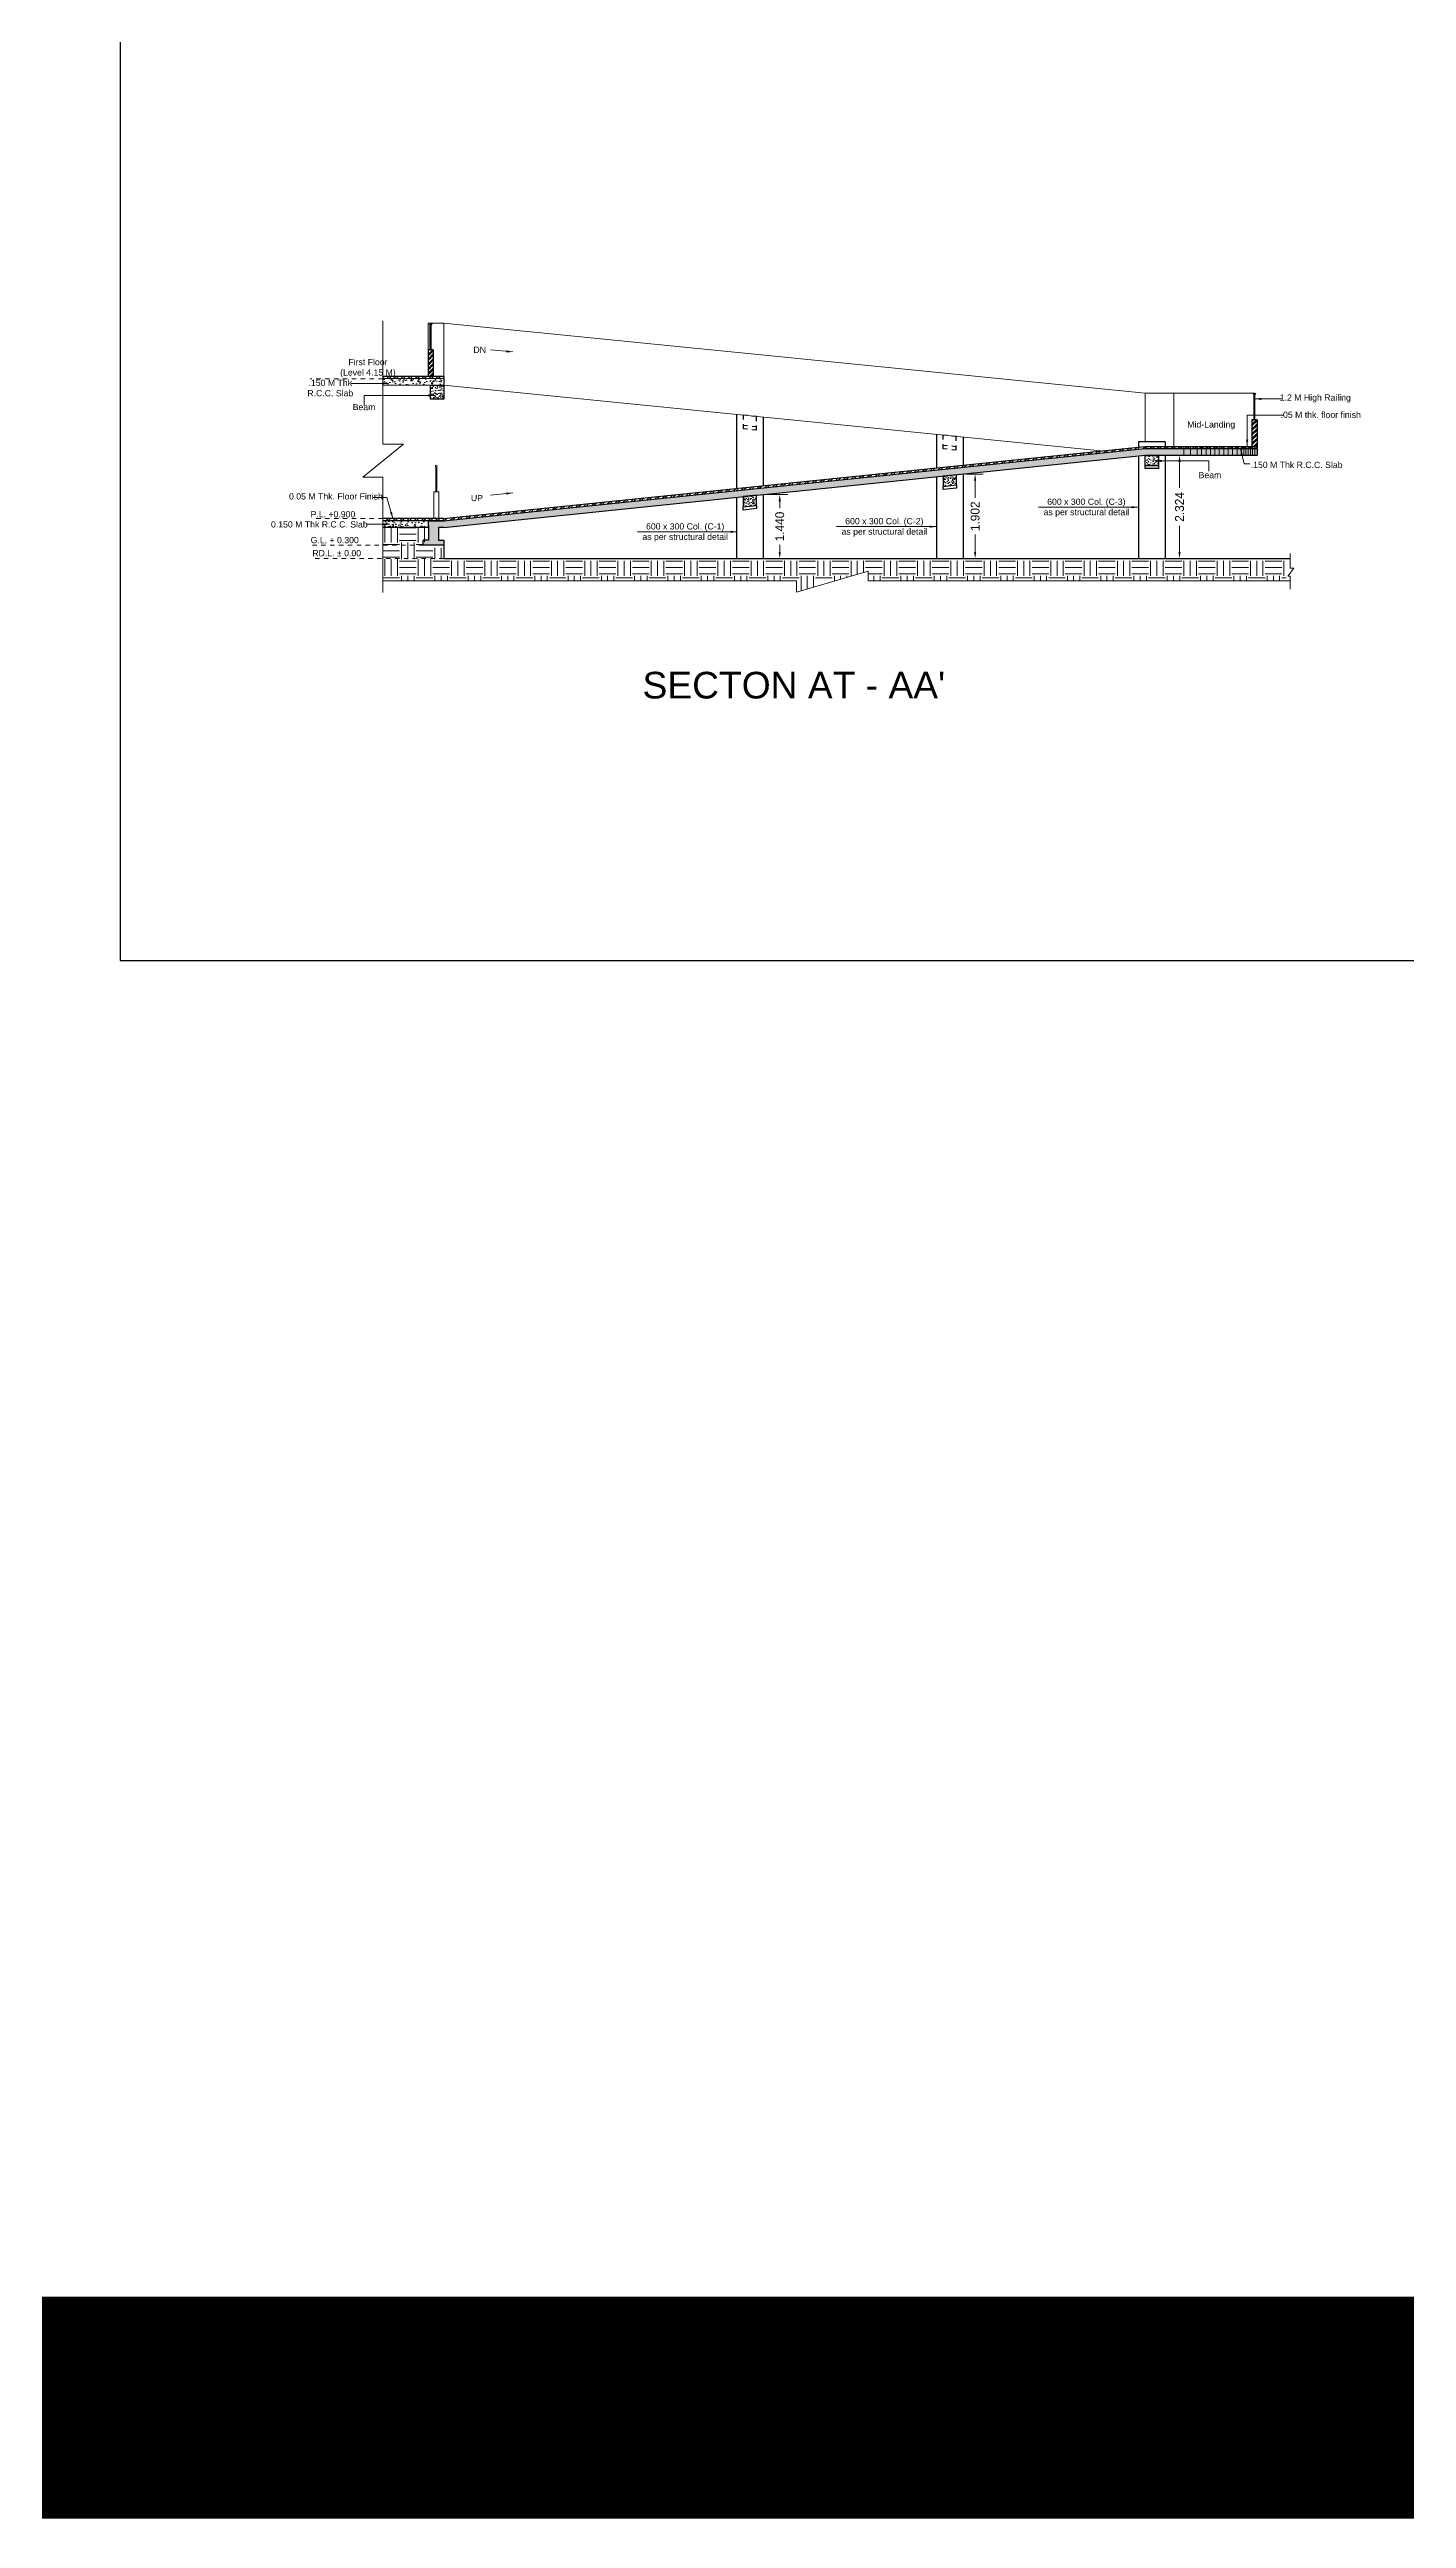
# Model space of a CAD drawing. Header units: millimetres. Extents: x 3614 to 12428, y -844 to 6844.
# Drawn here: x 5750.1 to 5780.7, y -843.9 to -788.3 of the extents above; entities that cross this region are included whole.
import ezdxf

# ---------------------------------------------------------------- set-up
doc = ezdxf.new("R2010")
doc.units = ezdxf.units.MM
doc.header["$LTSCALE"] = 40
doc.header["$MEASUREMENT"] = 0
doc.header["$PDMODE"] = 32
doc.header["$PDSIZE"] = 0.02
doc.linetypes.add('DASHDOT', pattern=[1, 0.5, -0.25, 0, -0.25])
doc.linetypes.add('DASHED', pattern=[0.75, 0.5, -0.25])
doc.layers.get('Defpoints').update_dxf_attribs({"linetype": 'CONTINUOUS', "lineweight": 20})
for name, color, linetype, lineweight in [('Beam', 254, 'CONTINUOUS', 25), ('Column', 252, 'CONTINUOUS', 30), ('Dim', 220, 'CONTINUOUS', 15), ('flooing', 92, 'CONTINUOUS', 20), ('GRID', 134, 'DASHDOT', 13), ('Hatch', 42, 'CONTINUOUS', 15), ('Railing', 23, 'CONTINUOUS', 18), ('slab', 7, 'CONTINUOUS', 30), ('TEXT', 7, 'CONTINUOUS', 20), ('Wall', 7, 'CONTINUOUS', 30), ('Window-Wall', 7, 'CONTINUOUS', 18)]:
    doc.layers.add(name, color=color, linetype=linetype, lineweight=lineweight)
doc.styles.add('DIM', font='arial.ttf')
doc.styles.add('dim-stylus bt', font='arial.ttf')
doc.styles.add('Tabrej', font='GOTHIC.TTF')
doc.dimstyles.new('DIMEN', dxfattribs={"dimtxt": 0.2, "dimasz": 0.25, "dimexe": 0.18, "dimexo": 0.0625, "dimgap": 0.09, "dimtad": 0, "dimdec": 3, "dimzin": 0, "dimdsep": 46, "dimtxsty": 'Tabrej', "dimcen": 0, "dimclrd": 256, "dimclre": 256, "dimclrt": 7, "dimadec": 0, "dimazin": 0, "dimtfac": 1, "dimtdec": 3, "dimtofl": 0, "dimtmove": 0, "dimatfit": 1, "dimfxl": 0, "dimtolj": 1, "dimtzin": 0, "dimlwd": -1, "dimlwe": -1, "dimarcsym": 0})
pattern_1 = [(50, (2647.39297, -1714.0155), (0.1434520365, -0.012550427), [0.015, -0.165]), (355, (2647.39297, -1714.0155), (-0.027750267, 0.150438427), [0.012, -0.132]), (100.4514445, (2647.40492, -1714.01655), (0.1157017693, 0.137887998), [0.0127480384, -0.1402284224]), (46.1842, (2647.39297, -1713.9755), (0.213448266, -0.033103856), [0.0225, -0.2475]), (96.6356355, (2647.41076, -1713.97826), (0.186932389, 0.19482372), [0.019122068, -0.210342752]), (351.184164, (2647.39297, -1713.9755), (0.186932389, 0.19482372), [0.018, -0.198]), (21, (2647.41297, -1713.9855), (0.1193814104, -0.080523778), [0.015, -0.165]), (326, (2647.41297, -1713.9855), (0.0486630664, 0.145030009), [0.012, -0.132]), (71.4514447, (2647.42292, -1713.99221), (0.1680444753, 0.0645062306), [0.012748038, -0.1402284224]), (37.5, (2647.39297, -1714.0155), (0.0024319711, 0.0665787708), [0, -0.1304, 0, -0.134, 0, -0.1325]), (7.5, (2647.39297, -1714.0155), (0.0526139075, 0.0788823424), [0, -0.0764, 0, -0.1274, 0, -0.0505]), (327.5, (2647.34837, -1714.0155), (0.1067644872, -0.00451097435), [0, -0.05, 0, -0.156, 0, -0.207]), (317.5, (2647.32837, -1714.0155), (0.116637234, 0.0200209965), [0, -0.065, 0, -0.1036, 0, -0.147])]
pattern_2 = [(50, (2647.39297, -1714.0155), (0.215178055, -0.0188256405), [0.0225, -0.2475]), (355, (2647.39297, -1714.0155), (-0.0416254, 0.22565764), [0.018, -0.198]), (100.4514445, (2647.4109, -1714.01707), (0.173552654, 0.206831997), [0.019122058, -0.210342634]), (46.1842, (2647.39297, -1713.9555), (0.3201724, -0.049655784), [0.03375, -0.37125]), (96.635635, (2647.41965, -1713.95964), (0.280398584, 0.29223558), [0.028683103, -0.315514128]), (351.184164, (2647.39297, -1713.9555), (0.280398584, 0.29223558), [0.027, -0.297]), (21, (2647.42297, -1713.9705), (0.179072116, -0.120785667), [0.0225, -0.2475]), (326, (2647.42297, -1713.9705), (0.0729946, 0.217545014), [0.018, -0.198]), (71.451445, (2647.4379, -1713.98057), (0.252066713, 0.096759346), [0.019122057, -0.210342634]), (37.5, (2647.39297, -1714.0155), (0.0036479566, 0.0998681561), [0, -0.1956, 0, -0.201, 0, -0.19875]), (7.5, (2647.39297, -1714.0155), (0.0789208612, 0.1183235136), [0, -0.1146, 0, -0.1911, 0, -0.07575]), (327.5, (2647.32607, -1714.0155), (0.1601467309, -0.0067664615), [0, -0.075, 0, -0.234, 0, -0.3105]), (317.5, (2647.29607, -1714.0155), (0.174955851, 0.030031495), [0, -0.0975, 0, -0.1554, 0, -0.2205])]
pattern_3 = [(45, (2647.39297, -1714.0155), (-0.079549513, 0.079549513), []), (45, (2647.446, -1714.0155), (-0.079549513, 0.079549513), [])]

# ---------------------------------------------------------------- blocks, each defined once
blk = doc.blocks.new('*D405')
at = {"layer": 'Defpoints', "color": 0, "transparency": 16777216}
for p in [(5770.713, -797.895), (5770.768, -799.798), (5770.986, -799.798)]:
    blk.add_point(p, dxfattribs=at)
at = {"layer": 'Dim', "transparency": 16777216}
for p, q in [((5770.775, -797.895), (5771.166, -797.895)), ((5770.986, -798.045), (5770.986, -798.434)), ((5770.986, -799.648), (5770.986, -799.259)), ((5770.83, -799.798), (5771.166, -799.798))]:
    blk.add_line(p, q, dxfattribs=at)
for points in [[(5770.961, -798.045), (5771.011, -798.045), (5770.986, -797.895)], [(5770.961, -799.648), (5771.011, -799.648), (5770.986, -799.798)]]:
    blk.add_solid(points, dxfattribs=at)
at = {"layer": 'Dim', "color": 7, "transparency": 16777216, "insert": (5770.986, -798.847), "char_height": 0.2, "attachment_point": 5, "rotation": 90, "style": 'Tabrej'}
blk.add_mtext('\\A1;1.902', dxfattribs=at)
blk = doc.blocks.new('*D406')
at = {"layer": 'Defpoints', "color": 0, "transparency": 16777216}
for p in [(5775.264, -797.474), (5775.264, -799.798), (5775.591, -799.798)]:
    blk.add_point(p, dxfattribs=at)
at = {"layer": 'Dim', "transparency": 16777216}
for p, q in [((5775.326, -797.474), (5775.771, -797.474)), ((5775.591, -797.624), (5775.591, -798.207)), ((5775.591, -799.648), (5775.591, -799.065)), ((5775.326, -799.798), (5775.771, -799.798))]:
    blk.add_line(p, q, dxfattribs=at)
for points in [[(5775.566, -797.624), (5775.616, -797.624), (5775.591, -797.474)], [(5775.566, -799.648), (5775.616, -799.648), (5775.591, -799.798)]]:
    blk.add_solid(points, dxfattribs=at)
at = {"layer": 'Dim', "color": 7, "transparency": 16777216, "insert": (5775.591, -798.636), "char_height": 0.2, "attachment_point": 5, "rotation": 90, "style": 'Tabrej'}
blk.add_mtext('\\A1;2.324', dxfattribs=at)
blk = doc.blocks.new('*D407')
at = {"layer": 'Defpoints', "color": 0, "transparency": 16777216}
for p in [(5766.212, -798.358), (5766.221, -799.798), (5766.584, -799.798)]:
    blk.add_point(p, dxfattribs=at)
at = {"layer": 'Dim', "transparency": 16777216}
for p, q in [((5766.274, -798.358), (5766.764, -798.358)), ((5766.584, -798.508), (5766.584, -798.665)), ((5766.584, -799.648), (5766.584, -799.491)), ((5766.284, -799.798), (5766.764, -799.798))]:
    blk.add_line(p, q, dxfattribs=at)
for points in [[(5766.559, -798.508), (5766.609, -798.508), (5766.584, -798.358)], [(5766.559, -799.648), (5766.609, -799.648), (5766.584, -799.798)]]:
    blk.add_solid(points, dxfattribs=at)
at = {"layer": 'Dim', "color": 7, "transparency": 16777216, "insert": (5766.584, -799.078), "char_height": 0.2, "attachment_point": 5, "rotation": 90, "style": 'Tabrej'}
blk.add_mtext('\\A1;1.440', dxfattribs=at)

msp = doc.modelspace()

# ---------------------------------------------------------------- hatches: boundary and pattern name
at = {"layer": 'Hatch'}
h = msp.add_hatch(dxfattribs=at)
h.set_pattern_fill('ANSI32', color=256, scale=0.3)
h.set_pattern_definition(pattern_3)
h.paths.add_polyline_path([(5757.6418, -795.6988), (5759.0136, -795.6988), (5759.0088, -795.7474), (5757.6418, -795.7488)])
h = msp.add_hatch(dxfattribs=at)
h.set_pattern_fill('AR-CONC', color=256, scale=0.03)
h.set_pattern_definition(pattern_2)
h.paths.add_polyline_path([(5757.6418, -795.7488), (5759.0138, -795.7488), (5759.0138, -795.8979), (5757.6418, -795.8979)])
h = msp.add_hatch(dxfattribs=at)
h.set_pattern_fill('AR-CONC', color=256, scale=0.02)
h.set_pattern_definition(pattern_1)
h.paths.add_polyline_path([(5758.7135, -795.8981), (5759.0136, -795.8981), (5759.0136, -796.2079), (5758.7135, -796.2079)])
h = msp.add_hatch(dxfattribs=at)
h.set_pattern_fill('ANSI32', color=256, scale=0.3)
h.set_pattern_definition(pattern_3)
h.paths.add_polyline_path([(5757.6418, -798.8979), (5757.6418, -798.9479), (5759.0132, -798.948), (5774.8132, -797.3229), (5777.3376, -797.3229), (5777.3376, -797.2729), (5774.8107, -797.2729), (5759.0111, -798.8979)])
h = msp.add_hatch(dxfattribs=at)
h.set_pattern_fill('AR-CONC', color=256, scale=0.03)
h.set_pattern_definition(pattern_2)
edge = h.paths.add_edge_path()
edge.add_line((5758.6686, -798.9479), (5758.6686, -799.3829))
edge.add_line((5758.6686, -799.3829), (5758.5536, -799.3829))
edge.add_line((5758.5536, -799.3829), (5758.5536, -799.4979))
edge.add_line((5758.5536, -799.4979), (5759.0136, -799.4979))
edge.add_line((5759.0136, -799.4979), (5759.0136, -799.3829))
edge.add_line((5759.0136, -799.3829), (5758.8986, -799.3829))
edge.add_line((5758.8986, -799.3829), (5758.8986, -799.0987))
edge.add_line((5758.8986, -799.0987), (5759.0136, -799.0987))
edge.add_line((5759.0136, -799.0987), (5774.8136, -797.4737))
edge.add_line((5774.8136, -797.4737), (5777.3376, -797.4737))
edge.add_line((5777.3376, -797.4737), (5777.3376, -797.3229))
edge.add_line((5777.3376, -797.3229), (5774.8132, -797.3229))
edge.add_line((5774.8132, -797.3229), (5759.0132, -798.948))
edge.add_line((5759.0132, -798.948), (5758.6686, -798.948))
h = msp.add_hatch(dxfattribs=at)
h.set_pattern_fill('AR-CONC', color=256, scale=0.02)
h.set_pattern_definition([(50, (2651.89397, -1713.55257), (0.1434520365, -0.012550427), [0.015, -0.165]), (355, (2651.89397, -1713.55257), (-0.027750267, 0.150438427), [0.012, -0.132]), (100.4514445, (2651.90592, -1713.55362), (0.1157017693, 0.137887998), [0.0127480384, -0.1402284224]), (46.1842, (2651.89397, -1713.51257), (0.213448266, -0.033103856), [0.0225, -0.2475]), (96.6356355, (2651.91175, -1713.51533), (0.186932389, 0.19482372), [0.019122068, -0.210342752]), (351.184164, (2651.89397, -1713.51257), (0.186932389, 0.19482372), [0.018, -0.198]), (21, (2651.91397, -1713.52257), (0.1193814104, -0.080523778), [0.015, -0.165]), (326, (2651.91397, -1713.52257), (0.0486630664, 0.145030009), [0.012, -0.132]), (71.4514447, (2651.92391, -1713.52928), (0.1680444753, 0.0645062306), [0.012748038, -0.1402284224]), (37.5, (2651.893965, -1713.55257), (0.0024319711, 0.0665787708), [0, -0.1304, 0, -0.134, 0, -0.1325]), (7.5, (2651.893965, -1713.55257), (0.0526139075, 0.0788823424), [0, -0.0764, 0, -0.1274, 0, -0.0505]), (327.5, (2651.849365, -1713.55257), (0.1067644872, -0.00451097435), [0, -0.05, 0, -0.156, 0, -0.207]), (317.5, (2651.82937, -1713.55257), (0.116637234, 0.0200209965), [0, -0.065, 0, -0.1036, 0, -0.147])])
h.paths.add_polyline_path([(5770.2628, -797.9417), (5770.2628, -798.173), (5770.5628, -798.1421), (5770.5628, -797.9109)])
h = msp.add_hatch(dxfattribs=at)
h.set_pattern_fill('AR-CONC', color=256, scale=0.02)
h.set_pattern_definition(pattern_1)
h.paths.add_polyline_path([(5774.8136, -797.4737), (5775.1136, -797.4737), (5775.1136, -797.7037), (5774.8136, -797.7037)])
h = msp.add_hatch(dxfattribs=at)
h.set_pattern_fill('AR-CONC', color=256, scale=0.02)
h.set_pattern_definition(pattern_1)
h.paths.add_polyline_path([(5765.7618, -798.4047), (5765.7618, -798.6359), (5766.0618, -798.605), (5766.0618, -798.3738)])
h = msp.add_hatch(dxfattribs=at)
h.set_pattern_fill('AR-CONC', color=256, scale=0.03)
h.set_pattern_definition(pattern_2)
h.paths.add_polyline_path([(5757.6418, -798.948), (5758.6686, -798.948), (5758.6686, -799.0987), (5757.6418, -799.0987)])
h = msp.add_hatch(dxfattribs=at)
h.set_pattern_fill('EARTH', color=256, scale=1.5)
h.set_pattern_definition([(0, (2647.39297, -1714.0155), (0.375, 0.375), [0.375, -0.375]), (0, (2647.39297, -1713.87488), (0.375, 0.375), [0.375, -0.375]), (0, (2647.39297, -1713.73425), (0.375, 0.375), [0.375, -0.375]), (90, (2647.43984, -1713.68738), (-0.375, 0.375), [0.375, -0.375]), (90, (2647.58047, -1713.68738), (-0.375, 0.375), [0.375, -0.375]), (90, (2647.7211, -1713.68738), (-0.375, 0.375), [0.375, -0.375])])
h.paths.add_polyline_path([(5757.6418, -799.0987), (5758.6686, -799.0987), (5758.6686, -799.4329), (5758.5536, -799.4329), (5758.5536, -799.5479), (5757.6418, -799.55)])
at = {"layer": 'Window-Wall'}
h = msp.add_hatch(dxfattribs=at)
h.set_pattern_fill('ANSI32', color=256, scale=0.2)
h.set_pattern_definition([(45, (2623.25545, -1712.34431), (-0.0530330086, 0.0530330086), []), (45, (2623.29081, -1712.34431), (-0.0530330086, 0.0530330086), [])])
h.paths.add_polyline_path([(5758.7783, -795.0981), (5758.7783, -795.6981), (5758.6633, -795.6981), (5758.6633, -795.0981)])
h = msp.add_hatch(dxfattribs=at)
h.set_pattern_fill('ANSI32', color=256, scale=0.2)
h.set_pattern_definition([(45, (2641.81485, -1713.91892), (-0.0530330086, 0.0530330086), []), (45, (2641.8502, -1713.91892), (-0.0530330086, 0.0530330086), [])])
h.paths.add_polyline_path([(5777.3376, -796.6727), (5777.3376, -797.2727), (5777.2226, -797.2727), (5777.2226, -796.6727)])

# ---------------------------------------------------------------- linework, layer by layer
at = {"layer": 'Beam', "lineweight": 30}
msp.add_line((5758.7135, -795.8981), (5759.0135, -795.8979), dxfattribs=at)
at = {"layer": 'Beam', "linetype": 'DASHED', "lineweight": 25, "ltscale": 0.003}
for p, q in [((5766.0585, -796.8317), (5765.7585, -796.8017)), ((5770.5595, -797.2806), (5770.2595, -797.2506))]:
    msp.add_line(p, q, dxfattribs=at)
at = {"layer": 'Beam'}
msp.add_line((5765.7618, -798.4047), (5766.0618, -798.3738), dxfattribs=at)
at = {"layer": 'Beam', "lineweight": 30}
for points in [[(5758.7135, -795.8981), (5759.0136, -795.8981), (5759.0136, -796.2079), (5758.7135, -796.2079)], [(5774.8136, -797.4737), (5775.1136, -797.4737), (5775.1136, -797.7037), (5774.8136, -797.7037)]]:
    msp.add_lwpolyline(points, close=True, dxfattribs=at)
at = {"layer": 'Beam', "linetype": 'DASHED', "lineweight": 25, "ltscale": 0.003}
for points in [[(5765.7587, -796.5705), (5765.7587, -796.8705), (5766.0583, -796.902), (5766.0583, -796.6005), (5765.7587, -796.5705)], [(5770.2597, -797.0194), (5770.2597, -797.3194), (5770.5593, -797.3509), (5770.5593, -797.0494), (5770.2597, -797.0194)]]:
    msp.add_lwpolyline(points, dxfattribs=at)
at = {"layer": 'Beam', "lineweight": 30}
for points in [[(5770.2628, -797.9417), (5770.2628, -798.173), (5770.5628, -798.1421), (5770.5628, -797.9109), (5770.2628, -797.9417)], [(5765.7618, -798.4047), (5765.7618, -798.6359), (5766.0618, -798.605), (5766.0618, -798.3738), (5765.7618, -798.4047)]]:
    msp.add_lwpolyline(points, dxfattribs=at)
at = {"layer": 'Beam', "lineweight": 25}
msp.add_lwpolyline([(5774.8136, -797.7037), (5775.1136, -797.7037), (5775.1136, -797.7737), (5774.8136, -797.7737)], close=True, dxfattribs=at)
for points in [[(5770.2628, -798.173), (5770.5628, -798.1421), (5770.5628, -798.2125), (5770.2628, -798.2433), (5770.2628, -798.173)], [(5765.7618, -798.6359), (5766.0618, -798.605), (5766.0618, -798.6754), (5765.7618, -798.7063), (5765.7618, -798.6359)]]:
    msp.add_lwpolyline(points, dxfattribs=at)
at = {"layer": 'Column', "lineweight": 25}
for p, q in [((5765.6118, -796.556), (5765.6118, -798.219)), ((5766.2118, -796.6158), (5766.2118, -798.1573)), ((5770.1128, -797.0049), (5770.1128, -797.7561)), ((5770.7128, -797.0647), (5770.7128, -797.6944)), ((5774.6636, -797.1729), (5774.6636, -797.2881)), ((5775.2636, -797.1729), (5774.6636, -797.1729)), ((5775.2636, -797.1729), (5775.2636, -797.2729)), ((5770.1128, -797.9572), (5770.1128, -799.7979)), ((5770.7128, -797.8955), (5770.7128, -799.7979)), ((5774.6636, -797.4891), (5774.6636, -799.7979)), ((5775.2636, -797.4737), (5775.2636, -799.7979)), ((5765.6118, -798.4201), (5765.6118, -799.7979)), ((5766.2118, -798.3584), (5766.2118, -799.7979)), ((5765.6118, -799.7979), (5766.2118, -799.7979)), ((5770.1128, -799.7979), (5770.7128, -799.7979))]:
    msp.add_line(p, q, dxfattribs=at)
at = {"layer": 'Column'}
msp.add_line((5774.6636, -799.7979), (5775.2636, -799.7979), dxfattribs=at)
at = {"layer": 'flooing', "lineweight": 30}
for p, q in [((5759.0136, -795.6979), (5757.6418, -795.6988)), ((5759.0136, -795.6979), (5759.0136, -795.7488)), ((5759.0111, -798.8979), (5774.8107, -797.2729)), ((5774.8107, -797.2729), (5777.3376, -797.2729)), ((5777.3376, -797.2727), (5777.3376, -797.3229)), ((5759.0111, -798.8979), (5757.6418, -798.8979))]:
    msp.add_line(p, q, dxfattribs=at)
at = {"layer": 'GRID', "ltscale": 0.0005}
for p, q in [((5757.6418, -795.7488), (5756.0048, -795.7488)), ((5757.6418, -798.8979), (5756.0457, -798.8979)), ((5758.5536, -799.4979), (5756.044, -799.4979)), ((5759.0136, -799.7979), (5756.0382, -799.7979))]:
    msp.add_line(p, q, dxfattribs=at)
at = {"layer": 'Hatch', "lineweight": 13}
for p, q in [((5775.6876, -797.2736), (5775.6875, -797.4717)), ((5775.8376, -797.2736), (5775.8375, -797.4718)), ((5775.9876, -797.2737), (5775.9875, -797.4719)), ((5776.0876, -797.2738), (5776.0875, -797.472)), ((5776.1876, -797.2739), (5776.1875, -797.472)), ((5776.2876, -797.2739), (5776.2875, -797.4721)), ((5776.3876, -797.2721), (5776.3875, -797.4721)), ((5776.4876, -797.2722), (5776.4875, -797.4722)), ((5776.5876, -797.2723), (5776.5875, -797.4723)), ((5776.6876, -797.2723), (5776.6875, -797.4723)), ((5776.7876, -797.2724), (5776.7875, -797.4724)), ((5776.8876, -797.2724), (5776.8875, -797.4724)), ((5776.9876, -797.2725), (5776.9875, -797.4725)), ((5777.0376, -797.2725), (5777.0375, -797.4725)), ((5777.0876, -797.2726), (5777.0875, -797.4726)), ((5777.1376, -797.2726), (5777.1375, -797.4726)), ((5777.1876, -797.2755), (5777.1875, -797.4726)), ((5777.2376, -797.2785), (5777.2375, -797.4727)), ((5777.2876, -797.2727), (5777.2875, -797.4727))]:
    msp.add_line(p, q, dxfattribs=at)
at = {"layer": 'Hatch'}
for p, q in [((5757.643, -799.6249), (5758.018, -799.6249)), ((5758.0648, -799.8124), (5758.0648, -799.5552)), ((5758.2055, -799.8124), (5758.2055, -799.5552)), ((5758.3461, -799.8124), (5758.3461, -799.5552)), ((5758.393, -799.6249), (5758.768, -799.6249)), ((5758.8148, -799.8124), (5758.8148, -799.5552)), ((5758.9555, -799.8124), (5758.9555, -799.5552)), ((5757.6418, -799.8593), (5757.643, -799.8593)), ((5757.6418, -799.9999), (5757.643, -799.9999)), ((5757.6418, -800.1405), (5757.643, -800.1405)), ((5757.643, -799.7655), (5758.018, -799.7655)), ((5757.6898, -800.1874), (5757.6898, -799.8124)), ((5757.8305, -800.1874), (5757.8305, -799.8124)), ((5757.9711, -800.1874), (5757.9711, -799.8124)), ((5758.018, -799.8593), (5758.393, -799.8593)), ((5758.018, -799.9999), (5758.393, -799.9999)), ((5758.018, -800.1405), (5758.393, -800.1405)), ((5758.393, -799.7655), (5758.768, -799.7655)), ((5758.4398, -800.1874), (5758.4398, -799.8124)), ((5758.5805, -800.1874), (5758.5805, -799.8124)), ((5758.7211, -800.1874), (5758.7211, -799.8124)), ((5758.768, -799.8593), (5759.143, -799.8593)), ((5758.768, -799.9999), (5759.143, -799.9999)), ((5758.768, -800.1405), (5759.143, -800.1405)), ((5759.1898, -800.1874), (5759.1898, -799.8479)), ((5759.3305, -800.1874), (5759.3305, -799.8479)), ((5759.4711, -800.1874), (5759.4711, -799.8479)), ((5759.518, -799.8593), (5759.893, -799.8593)), ((5759.518, -799.9999), (5759.893, -799.9999)), ((5759.518, -800.1405), (5759.893, -800.1405)), ((5759.9398, -800.1874), (5759.9398, -799.8479)), ((5760.0805, -800.1874), (5760.0805, -799.8479)), ((5760.2211, -800.1874), (5760.2211, -799.8479)), ((5760.268, -799.8593), (5760.643, -799.8593)), ((5760.268, -799.9999), (5760.643, -799.9999)), ((5760.268, -800.1405), (5760.643, -800.1405)), ((5760.6898, -800.1874), (5760.6898, -799.8479)), ((5760.8305, -800.1874), (5760.8305, -799.8479)), ((5760.9711, -800.1874), (5760.9711, -799.8479)), ((5761.018, -799.8593), (5761.393, -799.8593)), ((5761.018, -799.9999), (5761.393, -799.9999)), ((5761.018, -800.1405), (5761.393, -800.1405)), ((5761.4398, -800.1874), (5761.4398, -799.8479)), ((5761.5805, -800.1874), (5761.5805, -799.8479)), ((5761.7211, -800.1874), (5761.7211, -799.8479)), ((5761.768, -799.8593), (5762.143, -799.8593)), ((5761.768, -799.9999), (5762.143, -799.9999)), ((5761.768, -800.1405), (5762.143, -800.1405)), ((5762.1898, -800.1874), (5762.1898, -799.8479)), ((5762.3305, -800.1874), (5762.3305, -799.8479)), ((5762.4711, -800.1874), (5762.4711, -799.8479)), ((5762.518, -799.8593), (5762.893, -799.8593)), ((5762.518, -799.9999), (5762.893, -799.9999)), ((5762.518, -800.1405), (5762.893, -800.1405)), ((5762.9398, -800.1874), (5762.9398, -799.8479)), ((5763.0805, -800.1874), (5763.0805, -799.8479)), ((5763.2211, -800.1874), (5763.2211, -799.8479)), ((5763.268, -799.8593), (5763.643, -799.8593)), ((5763.268, -799.9999), (5763.643, -799.9999)), ((5763.268, -800.1405), (5763.643, -800.1405)), ((5763.6898, -800.1874), (5763.6898, -799.8479)), ((5763.8305, -800.1874), (5763.8305, -799.8479)), ((5763.9711, -800.1874), (5763.9711, -799.8479)), ((5764.018, -799.8593), (5764.393, -799.8593)), ((5764.018, -799.9999), (5764.393, -799.9999)), ((5764.018, -800.1405), (5764.393, -800.1405)), ((5764.4398, -800.1874), (5764.4398, -799.8479)), ((5764.5805, -800.1874), (5764.5805, -799.8479)), ((5764.7211, -800.1874), (5764.7211, -799.8479)), ((5764.768, -799.8593), (5765.143, -799.8593)), ((5764.768, -799.9999), (5765.143, -799.9999)), ((5764.768, -800.1405), (5765.143, -800.1405)), ((5765.1898, -800.1874), (5765.1898, -799.8479)), ((5765.3305, -800.1874), (5765.3305, -799.8479)), ((5765.4711, -800.1874), (5765.4711, -799.8479)), ((5765.518, -799.8593), (5765.893, -799.8593)), ((5765.518, -799.9999), (5765.893, -799.9999)), ((5765.518, -800.1405), (5765.893, -800.1405)), ((5765.9398, -800.1874), (5765.9398, -799.8479)), ((5766.0805, -800.1874), (5766.0805, -799.8479)), ((5766.2211, -800.1874), (5766.2211, -799.8479)), ((5766.268, -799.8593), (5766.643, -799.8593)), ((5766.268, -799.9999), (5766.643, -799.9999)), ((5766.268, -800.1405), (5766.643, -800.1405)), ((5766.6898, -800.1874), (5766.6898, -799.8479)), ((5766.8305, -800.1874), (5766.8305, -799.8479)), ((5766.9711, -800.1874), (5766.9711, -799.8479)), ((5767.018, -799.8593), (5767.393, -799.8593)), ((5767.018, -799.9999), (5767.393, -799.9999)), ((5767.018, -800.1405), (5767.393, -800.1405)), ((5767.4398, -800.1874), (5767.4398, -799.8479)), ((5767.5805, -800.1874), (5767.5805, -799.8479)), ((5767.7211, -800.1874), (5767.7211, -799.8479)), ((5767.768, -799.8593), (5768.143, -799.8593)), ((5767.768, -799.9999), (5768.143, -799.9999)), ((5767.768, -800.1405), (5768.143, -800.1405)), ((5768.1898, -800.1874), (5768.1898, -799.8479)), ((5768.3305, -800.1572), (5768.3305, -799.8479)), ((5768.4711, -800.1164), (5768.4711, -799.8479)), ((5768.518, -799.8593), (5768.893, -799.8593)), ((5768.518, -799.9999), (5768.893, -799.9999)), ((5768.5781, -800.1405), (5768.893, -800.1405)), ((5768.9398, -800.1874), (5768.9398, -799.8479)), ((5769.0805, -800.1874), (5769.0805, -799.8479)), ((5769.2211, -800.1874), (5769.2211, -799.8479)), ((5769.268, -799.8593), (5769.643, -799.8593)), ((5769.268, -799.9999), (5769.643, -799.9999)), ((5769.268, -800.1405), (5769.643, -800.1405)), ((5769.6898, -800.1874), (5769.6898, -799.8479)), ((5769.8305, -800.1874), (5769.8305, -799.8479)), ((5769.9711, -800.1874), (5769.9711, -799.8479)), ((5770.018, -799.8593), (5770.393, -799.8593)), ((5770.018, -799.9999), (5770.393, -799.9999)), ((5770.018, -800.1405), (5770.393, -800.1405)), ((5770.4398, -800.1874), (5770.4398, -799.8479)), ((5770.5805, -800.1874), (5770.5805, -799.8479)), ((5770.7211, -800.1874), (5770.7211, -799.8479)), ((5770.768, -799.8593), (5771.143, -799.8593)), ((5770.768, -799.9999), (5771.143, -799.9999)), ((5770.768, -800.1405), (5771.143, -800.1405)), ((5771.1898, -800.1874), (5771.1898, -799.8479)), ((5771.3305, -800.1874), (5771.3305, -799.8479)), ((5771.4711, -800.1874), (5771.4711, -799.8479)), ((5771.518, -799.8593), (5771.893, -799.8593)), ((5771.518, -799.9999), (5771.893, -799.9999)), ((5771.518, -800.1405), (5771.893, -800.1405)), ((5771.9398, -800.1874), (5771.9398, -799.8479)), ((5772.0805, -800.1874), (5772.0805, -799.8479)), ((5772.2211, -800.1874), (5772.2211, -799.8479)), ((5772.268, -799.8593), (5772.643, -799.8593)), ((5772.268, -799.9999), (5772.643, -799.9999)), ((5772.268, -800.1405), (5772.643, -800.1405)), ((5772.6898, -800.1874), (5772.6898, -799.8479)), ((5772.8305, -800.1874), (5772.8305, -799.8479)), ((5772.9711, -800.1874), (5772.9711, -799.8479)), ((5773.018, -799.8593), (5773.393, -799.8593)), ((5773.018, -799.9999), (5773.393, -799.9999)), ((5773.018, -800.1405), (5773.393, -800.1405)), ((5773.4398, -800.1874), (5773.4398, -799.8479)), ((5773.5805, -800.1874), (5773.5805, -799.8479)), ((5773.7211, -800.1874), (5773.7211, -799.8479)), ((5773.768, -799.8593), (5774.143, -799.8593)), ((5773.768, -799.9999), (5774.143, -799.9999)), ((5773.768, -800.1405), (5774.143, -800.1405)), ((5774.1898, -800.1874), (5774.1898, -799.8479)), ((5774.3305, -800.1874), (5774.3305, -799.8479)), ((5774.4711, -800.1874), (5774.4711, -799.8479)), ((5774.518, -799.8593), (5774.893, -799.8593)), ((5774.518, -799.9999), (5774.893, -799.9999)), ((5774.518, -800.1405), (5774.893, -800.1405)), ((5774.9398, -800.1874), (5774.9398, -799.8479)), ((5775.0805, -800.1874), (5775.0805, -799.8479)), ((5775.2211, -800.1874), (5775.2211, -799.8479)), ((5775.268, -799.8593), (5775.643, -799.8593)), ((5775.268, -799.9999), (5775.643, -799.9999)), ((5775.268, -800.1405), (5775.643, -800.1405)), ((5775.6898, -800.1874), (5775.6898, -799.8479)), ((5775.8305, -800.1874), (5775.8305, -799.8479)), ((5775.9711, -800.1874), (5775.9711, -799.8479)), ((5776.018, -799.8593), (5776.393, -799.8593)), ((5776.018, -799.9999), (5776.393, -799.9999)), ((5776.018, -800.1405), (5776.393, -800.1405)), ((5776.4398, -800.1874), (5776.4398, -799.8479)), ((5776.5805, -800.1874), (5776.5805, -799.8479)), ((5776.7211, -800.1874), (5776.7211, -799.8479)), ((5776.768, -799.8593), (5777.143, -799.8593)), ((5776.768, -799.9999), (5777.143, -799.9999)), ((5776.768, -800.1405), (5777.143, -800.1405)), ((5777.1898, -800.1874), (5777.1898, -799.8479)), ((5777.3305, -800.1874), (5777.3305, -799.8479)), ((5777.4711, -800.1874), (5777.4711, -799.8479)), ((5777.518, -799.8593), (5777.893, -799.8593)), ((5777.518, -799.9999), (5777.893, -799.9999)), ((5777.518, -800.1405), (5777.893, -800.1405)), ((5777.9398, -800.1874), (5777.9398, -799.8479)), ((5757.6418, -800.3038), (5766.9607, -800.3038)), ((5757.643, -800.2343), (5758.018, -800.2343)), ((5758.0648, -800.3038), (5758.0648, -800.1874)), ((5758.2055, -800.3038), (5758.2055, -800.1874)), ((5758.3461, -800.3038), (5758.3461, -800.1874)), ((5758.393, -800.2343), (5758.768, -800.2343)), ((5758.8148, -800.3038), (5758.8148, -800.1874)), ((5758.9555, -800.3038), (5758.9555, -800.1874)), ((5759.0961, -800.3038), (5759.0961, -800.1874)), ((5759.143, -800.2343), (5759.518, -800.2343)), ((5759.5648, -800.3038), (5759.5648, -800.1874)), ((5759.7055, -800.3038), (5759.7055, -800.1874)), ((5759.8461, -800.3038), (5759.8461, -800.1874)), ((5759.893, -800.2343), (5760.268, -800.2343)), ((5760.3148, -800.3038), (5760.3148, -800.1874)), ((5760.4555, -800.3038), (5760.4555, -800.1874)), ((5760.5961, -800.3038), (5760.5961, -800.1874)), ((5760.643, -800.2343), (5761.018, -800.2343)), ((5761.0648, -800.3038), (5761.0648, -800.1874)), ((5761.2055, -800.3038), (5761.2055, -800.1874)), ((5761.3461, -800.3038), (5761.3461, -800.1874)), ((5761.393, -800.2343), (5761.768, -800.2343)), ((5761.8148, -800.3038), (5761.8148, -800.1874)), ((5761.9555, -800.3038), (5761.9555, -800.1874)), ((5762.0961, -800.3038), (5762.0961, -800.1874)), ((5762.143, -800.2343), (5762.518, -800.2343)), ((5762.5648, -800.3038), (5762.5648, -800.1874)), ((5762.7055, -800.3038), (5762.7055, -800.1874)), ((5762.8461, -800.3038), (5762.8461, -800.1874)), ((5762.893, -800.2343), (5763.268, -800.2343)), ((5763.3148, -800.3038), (5763.3148, -800.1874)), ((5763.4555, -800.3038), (5763.4555, -800.1874)), ((5763.5961, -800.3038), (5763.5961, -800.1874)), ((5763.643, -800.2343), (5764.018, -800.2343)), ((5764.0648, -800.3038), (5764.0648, -800.1874)), ((5764.2055, -800.3038), (5764.2055, -800.1874)), ((5764.3461, -800.3038), (5764.3461, -800.1874)), ((5764.393, -800.2343), (5764.768, -800.2343)), ((5764.8148, -800.3038), (5764.8148, -800.1874)), ((5764.9555, -800.3038), (5764.9555, -800.1874)), ((5765.0961, -800.3038), (5765.0961, -800.1874)), ((5765.143, -800.2343), (5765.518, -800.2343)), ((5765.5648, -800.3038), (5765.5648, -800.1874)), ((5765.7055, -800.3038), (5765.7055, -800.1874)), ((5765.8461, -800.3038), (5765.8461, -800.1874)), ((5765.893, -800.2343), (5766.268, -800.2343)), ((5766.3148, -800.3038), (5766.3148, -800.1874)), ((5766.4555, -800.3038), (5766.4555, -800.1874)), ((5766.5961, -800.3038), (5766.5961, -800.1874)), ((5766.643, -800.2343), (5767.018, -800.2343)), ((5767.0648, -800.5244), (5767.0648, -800.1874)), ((5767.2055, -800.4836), (5767.2055, -800.1874)), ((5767.3461, -800.4428), (5767.3461, -800.1874)), ((5767.393, -800.2343), (5767.768, -800.2343)), ((5767.8148, -800.3038), (5767.8148, -800.1874)), ((5767.9555, -800.266), (5767.9555, -800.1874)), ((5768.0961, -800.2252), (5768.0961, -800.1874)), ((5768.5781, -800.3038), (5778.0866, -800.3038)), ((5768.7055, -800.3038), (5768.7055, -800.1874)), ((5768.8461, -800.3038), (5768.8461, -800.1874)), ((5768.893, -800.2343), (5769.268, -800.2343)), ((5769.3148, -800.3038), (5769.3148, -800.1874)), ((5769.4555, -800.3038), (5769.4555, -800.1874)), ((5769.5961, -800.3038), (5769.5961, -800.1874)), ((5769.643, -800.2343), (5770.018, -800.2343)), ((5770.0648, -800.3038), (5770.0648, -800.1874)), ((5770.2055, -800.3038), (5770.2055, -800.1874)), ((5770.3461, -800.3038), (5770.3461, -800.1874)), ((5770.393, -800.2343), (5770.768, -800.2343)), ((5770.8148, -800.3038), (5770.8148, -800.1874)), ((5770.9555, -800.3038), (5770.9555, -800.1874)), ((5771.0961, -800.3038), (5771.0961, -800.1874)), ((5771.143, -800.2343), (5771.518, -800.2343)), ((5771.5648, -800.3038), (5771.5648, -800.1874)), ((5771.7055, -800.3038), (5771.7055, -800.1874)), ((5771.8461, -800.3038), (5771.8461, -800.1874)), ((5771.893, -800.2343), (5772.268, -800.2343)), ((5772.3148, -800.3038), (5772.3148, -800.1874)), ((5772.4555, -800.3038), (5772.4555, -800.1874)), ((5772.5961, -800.3038), (5772.5961, -800.1874)), ((5772.643, -800.2343), (5773.018, -800.2343)), ((5773.0648, -800.3038), (5773.0648, -800.1874)), ((5773.2055, -800.3038), (5773.2055, -800.1874)), ((5773.3461, -800.3038), (5773.3461, -800.1874)), ((5773.393, -800.2343), (5773.768, -800.2343)), ((5773.8148, -800.3038), (5773.8148, -800.1874)), ((5773.9555, -800.3038), (5773.9555, -800.1874)), ((5774.0961, -800.3038), (5774.0961, -800.1874)), ((5774.143, -800.2343), (5774.518, -800.2343)), ((5774.5648, -800.3038), (5774.5648, -800.1874)), ((5774.7055, -800.3038), (5774.7055, -800.1874)), ((5774.8461, -800.3038), (5774.8461, -800.1874)), ((5774.893, -800.2343), (5775.268, -800.2343)), ((5775.3148, -800.3038), (5775.3148, -800.1874)), ((5775.4555, -800.3038), (5775.4555, -800.1874)), ((5775.5961, -800.3038), (5775.5961, -800.1874)), ((5775.643, -800.2343), (5776.018, -800.2343)), ((5776.0648, -800.3038), (5776.0648, -800.1874)), ((5776.2055, -800.3038), (5776.2055, -800.1874)), ((5776.3461, -800.3038), (5776.3461, -800.1874)), ((5776.393, -800.2343), (5776.768, -800.2343)), ((5776.8148, -800.3038), (5776.8148, -800.1874)), ((5776.9555, -800.3038), (5776.9555, -800.1874)), ((5777.0961, -800.3038), (5777.0961, -800.1874)), ((5777.143, -800.2343), (5777.518, -800.2343)), ((5777.5648, -800.3038), (5777.5648, -800.1874)), ((5777.7055, -800.3038), (5777.7055, -800.1874)), ((5777.8461, -800.3038), (5777.8461, -800.1874)), ((5777.893, -800.2343), (5777.9943, -800.2343))]:
    msp.add_line(p, q, dxfattribs=at)
at = {"layer": 'Hatch', "color": 4, "lineweight": 25, "ltscale": 0.05, "const_width": 5}
msp.add_lwpolyline([(5158.1929, -841.4394), (6038.1487, -841.4394), (6038.1487, -197.365), (5158.1929, -197.365)], close=True, dxfattribs=at)
at = {"layer": 'Railing'}
for p, q in [((5758.6661, -794.4981), (5759.0136, -794.4979)), ((5758.6661, -795.6981), (5758.6661, -794.4981)), ((5759.0136, -795.6979), (5759.0136, -794.4979)), ((5759.0136, -794.4979), (5774.8161, -796.0729)), ((5774.8161, -797.1729), (5774.8161, -796.0729)), ((5774.8161, -796.0729), (5777.2876, -796.0729)), ((5775.4636, -797.2729), (5775.4636, -796.0729)), ((5758.8354, -798.2979), (5758.8354, -797.7379)), ((5758.8354, -797.7379), (5758.8554, -797.7379)), ((5758.8554, -798.2979), (5758.8554, -797.7379))]:
    msp.add_line(p, q, dxfattribs=at)
at = {"layer": 'Railing', "lineweight": 30}
for p, q in [((5758.7108, -795.0981), (5758.7108, -794.5381)), ((5758.7108, -794.5381), (5758.7308, -794.5381)), ((5758.7308, -795.0981), (5758.7308, -794.5381)), ((5777.2701, -796.6727), (5777.2701, -796.1127)), ((5777.2701, -796.1127), (5777.2901, -796.1127)), ((5777.2901, -796.6727), (5777.2901, -796.1127))]:
    msp.add_line(p, q, dxfattribs=at)
for centre in [(5758.7208, -794.5181), (5777.2801, -796.0927)]:
    msp.add_circle(centre, 0.02, dxfattribs=at)
at = {"layer": 'Railing'}
msp.add_circle((5758.8454, -797.7179), 0.02, dxfattribs=at)
at = {"layer": 'slab', "lineweight": 30}
for p, q in [((5759.0137, -795.7479), (5757.6418, -795.7488)), ((5759.0135, -795.8979), (5757.6418, -795.8988)), ((5759.0136, -795.7479), (5759.0135, -795.8979)), ((5759.0132, -798.948), (5774.8132, -797.3229)), ((5774.8132, -797.3229), (5777.3376, -797.3229)), ((5777.3376, -797.3229), (5777.3376, -797.4737)), ((5759.0136, -799.0987), (5774.8136, -797.4737)), ((5774.8136, -797.4737), (5777.3376, -797.4737)), ((5759.0136, -798.9479), (5757.6418, -798.9479)), ((5758.6686, -799.0987), (5758.6686, -798.9479)), ((5758.6686, -798.9479), (5759.0132, -798.948)), ((5758.6686, -799.0487), (5758.6686, -799.3829)), ((5758.6686, -799.0987), (5757.6418, -799.0987)), ((5758.6686, -799.3829), (5758.5536, -799.3829)), ((5758.5536, -799.4979), (5758.5536, -799.3829)), ((5759.0136, -799.4979), (5758.5536, -799.4979)), ((5758.8986, -799.0987), (5758.8986, -799.3829)), ((5759.0136, -799.0987), (5758.8986, -799.0987)), ((5758.8986, -799.3829), (5759.0136, -799.3829)), ((5759.0136, -799.3829), (5759.0136, -799.4979))]:
    msp.add_line(p, q, dxfattribs=at)
at = {"layer": 'Wall', "lineweight": 20}
for p, q in [((5757.6418, -794.4468), (5757.6418, -796.5726)), ((5757.6418, -796.5726), (5757.6418, -797.2221)), ((5757.1909, -797.9667), (5758.1077, -797.2221)), ((5757.6418, -797.2221), (5758.1077, -797.2221)), ((5757.6418, -797.9667), (5757.1909, -797.9667)), ((5757.6418, -797.9667), (5757.6418, -800.5604)), ((5766.9607, -800.5546), (5768.5781, -800.0854)), ((5768.5781, -800.3038), (5768.5781, -800.0854)), ((5778.0297, -800.1965), (5778.1634, -800.0133)), ((5778.0866, -799.684), (5778.0866, -800.0133)), ((5778.0866, -800.0133), (5778.1634, -800.0133)), ((5757.6418, -800.3038), (5766.9607, -800.3038)), ((5766.9607, -800.3038), (5766.9607, -800.5546)), ((5768.5781, -800.3038), (5778.0866, -800.3038)), ((5778.0866, -800.1965), (5778.0297, -800.1965)), ((5778.0866, -800.1965), (5778.0866, -800.4905))]:
    msp.add_line(p, q, dxfattribs=at)
at = {"layer": 'Wall'}
for p, q in [((5758.6633, -795.0981), (5758.6633, -795.6981)), ((5758.7783, -795.0981), (5758.6633, -795.0981)), ((5758.7783, -795.0981), (5758.7783, -795.6981)), ((5758.7783, -795.6981), (5758.6633, -795.6981)), ((5759.0138, -795.8979), (5759.0136, -795.8979)), ((5777.2226, -796.6727), (5777.2226, -797.2727)), ((5777.3376, -796.6727), (5777.2226, -796.6727)), ((5777.3376, -796.6727), (5777.3376, -797.2727)), ((5777.3376, -797.2727), (5777.2226, -797.2727)), ((5759.0136, -799.4979), (5759.0136, -799.7979)), ((5759.0136, -799.7979), (5778.0866, -799.7979))]:
    msp.add_line(p, q, dxfattribs=at)
at = {"layer": 'Wall', "ltscale": 0.05}
msp.add_lwpolyline([(5876.9653, -766.9053), (5751.7216, -766.9053), (5751.7216, -808.8512), (5876.9653, -808.8512)], close=True, dxfattribs=at)
at = {"layer": 'Window-Wall'}
for p, q in [((5773.8212, -797.3747), (5759.0135, -795.8979)), ((5758.7879, -798.2979), (5758.7879, -798.8979)), ((5758.9029, -798.2979), (5758.7879, -798.2979)), ((5758.9029, -798.2979), (5758.9029, -798.8979)), ((5758.9029, -798.8979), (5758.7879, -798.8979))]:
    msp.add_line(p, q, dxfattribs=at)

# ---------------------------------------------------------------- texts
at = {"layer": 'TEXT', "attachment_point": 5}
for s, insert, char_height, width, style in [('DN', (5759.8246, -795.0981), 0.14029, 2.643266, 'dim-stylus bt'), ('\\A1;First Floor\\P(Level 4.15 M)', (5757.3066, -795.5121), 0.140287, 2.432176, 'dim-stylus bt'), ('.150 M Thk \\PR.C.C. Slab', (5756.4577, -795.959), 0.140287, 2.643266, 'dim-stylus bt'), (' 1.2 M High Railing', (5778.6225, -796.1939), 0.140287, 2.109291, 'dim-stylus bt'), ('Beam', (5757.2181, -796.3882), 0.14029, 1.633413, 'dim-stylus bt'), ('Mid-Landing', (5776.305, -796.8002), 0.140287, 2.109291, 'dim-stylus bt'), ('.05 M thk. floor finish', (5778.7719, -796.561), 0.140287, 2.109291, 'dim-stylus bt'), ('Beam', (5776.2764, -797.9198), 0.14029, 1.633413, 'dim-stylus bt'), ('.150 M Thk R.C.C. Slab', (5778.2292, -797.691), 0.140287, 2.643266, 'dim-stylus bt'), ('\\A1;0.05 M Thk. Floor Finish', (5756.5849, -798.3996), 0.140287, 2.432176, 'dim-stylus bt'), ('UP', (5759.7619, -798.4361), 0.14029, 2.643266, 'dim-stylus bt'), ('\\A1;600 x 300 Col. (C-3)\\Pas per structural detail', (5773.4917, -798.6578), 0.140287, 2.056129, 'dim-stylus bt'), ('0.150 M Thk R.C.C. Slab', (5756.2112, -799.0304), 0.140287, 2.643266, 'dim-stylus bt'), ('P.L. +0.900', (5756.5178, -798.8025), 0.140287, 1.633413, 'dim-stylus bt'), ('\\A1;600 x 300 Col. (C-1)\\Pas per structural detail', (5764.4537, -799.2124), 0.140287, 2.056129, 'dim-stylus bt'), ('\\A1;600 x 300 Col. (C-2)\\Pas per structural detail', (5768.9408, -799.0949), 0.140287, 2.056129, 'dim-stylus bt'), (' \\PG.L. + 0.300', (5756.5582, -799.2671), 0.140287, 1.825862, 'dim-stylus bt'), ('RD.L. ± 0.00', (5756.6025, -799.679), 0.140287, 1.288711, 'dim-stylus bt'), ("SECTON AT - AA'", (5766.9016, -802.6543), 0.6, 13.880538, 'DIM')]:
    msp.add_mtext(s, dxfattribs=dict(at, insert=insert, char_height=char_height, width=width, style=style))

# ---------------------------------------------------------------- dimensions: what is measured, and where the dimension line sits
at = {"layer": 'Dim'}
for base, p1, p2, picture, middle in [((5770.9859, -799.7979), (5770.7128, -797.8955), (5770.768, -799.7979), '*D405', (5770.9859, -798.8467)), ((5775.5912, -799.7979), (5775.2636, -797.4737), (5775.2636, -799.7979), '*D406', (5775.5912, -798.6358)), ((5766.58359, -799.79793), (5766.21176, -798.35839), (5766.22109, -799.79793), '*D407', (5766.58359, -799.07816))]:
    dim = msp.add_linear_dim(base=base, p1=p1, p2=p2, angle=90, dimstyle='DIMEN', override={"dimtxt": 0.2, "dimasz": 0.15, "dimarcsym": 1}, dxfattribs=at)
    dim.commit()
    dim.dimension.update_dxf_attribs({"geometry": picture, "text_midpoint": middle})

# ---------------------------------------------------------------- leaders
for points, override in [([(5760.5729, -795.1473), (5760.0689, -795.0954)], {"dimasz": 0.15, "dimarcsym": 1}), ([(5757.7716, -795.8553), (5756.9269, -795.8553)], {"dimtxt": 0.2, "dimasz": 0.15, "dimarcsym": 1}), ([(5758.8093, -796.1264), (5757.2191, -796.1264), (5757.2191, -796.356)], {"dimasz": 0.15, "dimarcsym": 1}), ([(5777.2876, -796.2039), (5777.9063, -796.2039)], {"dimtxt": 0.2, "dimasz": 0.15, "dimgap": 0.09, "dimtad": 0, "dimarcsym": 1}), ([(5777.114, -797.2724), (5777.114, -796.5726), (5777.9379, -796.5726)], {"dimasz": 0.15, "dimarcsym": 1}), ([(5776.9623, -797.3229), (5777.0453, -797.6646), (5777.1749, -797.6646)], {"dimasz": 0.15, "dimarcsym": 1}), ([(5775.035, -797.6002), (5776.253, -797.6002), (5776.253, -797.8298)], {"dimasz": 0.15, "dimarcsym": 1}), ([(5757.8693, -798.8979), (5757.7284, -798.4274), (5757.4127, -798.4274)], {"dimasz": 0.15, "dimarcsym": 1}), ([(5760.5729, -798.3199), (5760.0689, -798.3718)], {"dimasz": 0.15, "dimarcsym": 1}), ([(5757.7976, -799.0276), (5757.2909, -799.0276)], {"dimtxt": 0.2, "dimasz": 0.15, "dimarcsym": 1}), ([(5770.1134, -799.0806), (5767.8646, -799.0806)], {"dimasz": 0.15, "dimarcsym": 1}), ([(5774.6643, -798.6435), (5772.4154, -798.6435)], {"dimasz": 0.15, "dimarcsym": 1}), ([(5765.6263, -799.198), (5763.3774, -799.198)], {"dimasz": 0.15, "dimarcsym": 1})]:
    msp.add_leader(points, dimstyle='DIMEN', override=override, dxfattribs=at)

doc.saveas('drawing.dxf')
